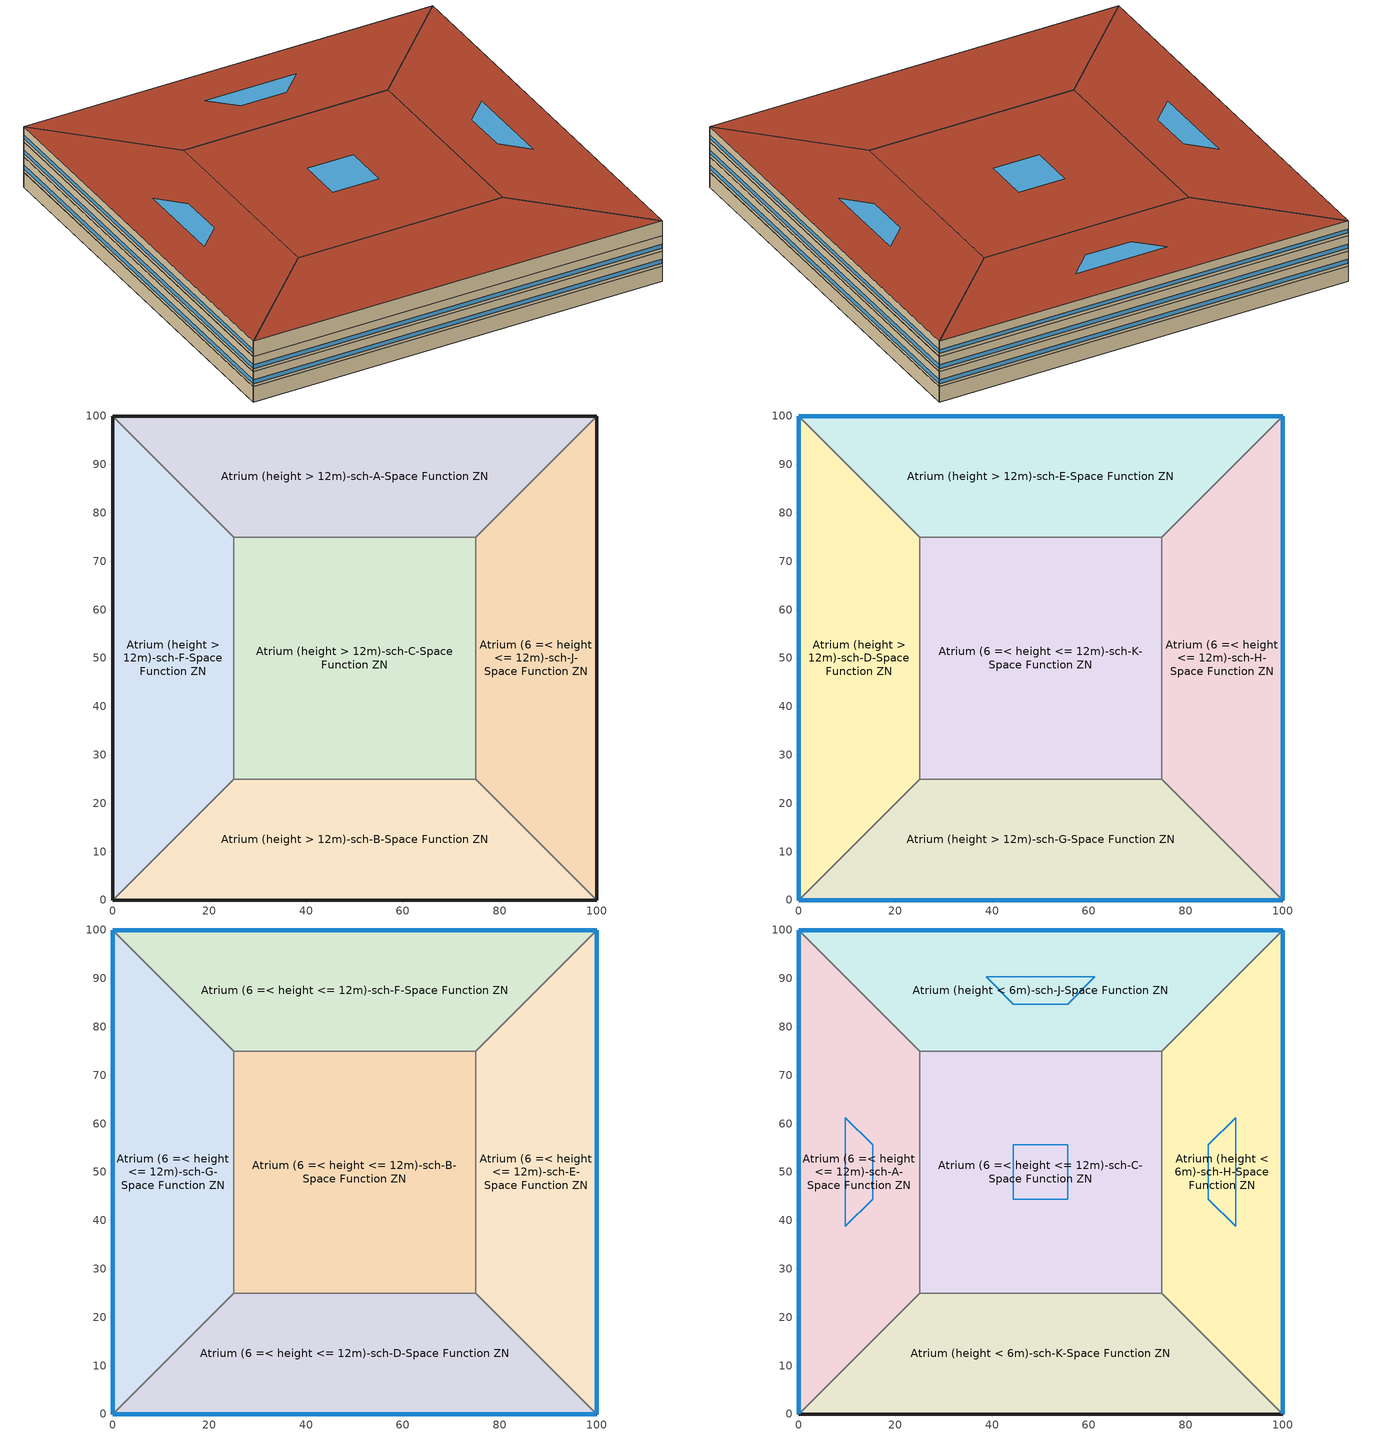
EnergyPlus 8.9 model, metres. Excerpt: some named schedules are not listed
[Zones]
Atrium (6 =< height <= 12m)-sch-J-Space Function ZN
 floor ground (BTAP-Grnd-Floor-Mass:U-0.757): 100,100 100,0 75,25 75,75 z0
 wall ground (BTAP-Grnd-Wall-Mass:U-0.284): 100,0 100,100 z0:3.8
 wall to Atrium (height > 12m)-sch-B-Space Function ZN (BTAP-Int-Wall): 75,25 100,0 z0:3.8
 wall to Atrium (height > 12m)-sch-C-Space Function ZN (BTAP-Int-Wall): 75,75 75,25 z0:3.8
 wall to Atrium (height > 12m)-sch-A-Space Function ZN (BTAP-Int-Wall): 100,100 75,75 z0:3.8
Atrium (height > 12m)-sch-A-Space Function ZN
 floor ground (BTAP-Grnd-Floor-Mass:U-0.757): 0,100 100,100 75,75 25,75 z0
 wall to Atrium (height > 12m)-sch-C-Space Function ZN (BTAP-Int-Wall): 25,75 75,75 z0:3.8
 wall to Atrium (height > 12m)-sch-F-Space Function ZN (BTAP-Int-Wall): 0,100 25,75 z0:3.8
 wall ground (BTAP-Grnd-Wall-Mass:U-0.284): 100,100 0,100 z0:3.8
Atrium (height > 12m)-sch-B-Space Function ZN
 floor ground (BTAP-Grnd-Floor-Mass:U-0.757): 100,0 0,0 25,25 75,25 z0
 wall ground (BTAP-Grnd-Wall-Mass:U-0.284): 0,0 100,0 z0:3.8
 wall to Atrium (height > 12m)-sch-F-Space Function ZN (BTAP-Int-Wall): 25,25 0,0 z0:3.8
 wall to Atrium (height > 12m)-sch-C-Space Function ZN (BTAP-Int-Wall): 75,25 25,25 z0:3.8
Atrium (height > 12m)-sch-C-Space Function ZN
 floor ground (BTAP-Grnd-Floor-Mass:U-0.757): 25,25 25,75 75,75 75,25 z0
 wall to Atrium (height > 12m)-sch-F-Space Function ZN (BTAP-Int-Wall): 25,75 25,25 z0:3.8
Atrium (height > 12m)-sch-F-Space Function ZN
 floor ground (BTAP-Grnd-Floor-Mass:U-0.757): 0,0 0,100 25,75 25,25 z0
 wall ground (BTAP-Grnd-Wall-Mass:U-0.284): 0,100 0,0 z0:3.8
Atrium (6 =< height <= 12m)-sch-H-Space Function ZN
 floor to Atrium (6 =< height <= 12m)-sch-J-Space Function ZN (BTAP-Int-Floor): 100,100 100,0 75,25 75,75 z3.8
 wall outside (BTAP-Ext-Wall-Mass:U-0.21): 100,0 100,100 z3.8:7.6
 wall to Atrium (height > 12m)-sch-G-Space Function ZN (BTAP-Int-Wall): 75,25 100,0 z3.8:7.6
 wall to Atrium (6 =< height <= 12m)-sch-K-Space Function ZN (BTAP-Int-Wall): 75,75 75,25 z3.8:7.6
 wall to Atrium (height > 12m)-sch-E-Space Function ZN (BTAP-Int-Wall): 100,100 75,75 z3.8:7.6
 window (BTAP-Ext-FixedWindow:U=0.220 SHGC=0.600): 100,0.03 100,99.97 z4.56:5.51
Atrium (6 =< height <= 12m)-sch-K-Space Function ZN
 floor to Atrium (height > 12m)-sch-C-Space Function ZN (BTAP-Int-Floor): 25,25 25,75 75,75 75,25 z3.8
 wall to Atrium (height > 12m)-sch-D-Space Function ZN (BTAP-Int-Wall): 25,75 25,25 z3.8:7.6
 wall to Atrium (height > 12m)-sch-E-Space Function ZN (BTAP-Int-Wall): 75,75 25,75 z3.8:7.6
 wall to Atrium (height > 12m)-sch-G-Space Function ZN (BTAP-Int-Wall): 25,25 75,25 z3.8:7.6
Atrium (height > 12m)-sch-D-Space Function ZN
 floor to Atrium (height > 12m)-sch-F-Space Function ZN (BTAP-Int-Floor): 0,0 0,100 25,75 25,25 z3.8
 wall outside (BTAP-Ext-Wall-Mass:U-0.21): 0,100 0,0 z3.8:7.6
 wall to Atrium (height > 12m)-sch-E-Space Function ZN (BTAP-Int-Wall): 25,75 0,100 z3.8:7.6
 wall to Atrium (height > 12m)-sch-G-Space Function ZN (BTAP-Int-Wall): 0,0 25,25 z3.8:7.6
 window (BTAP-Ext-FixedWindow:U=0.220 SHGC=0.600): 0,99.97 0,0.03 z4.56:5.51
Atrium (height > 12m)-sch-E-Space Function ZN
 floor to Atrium (height > 12m)-sch-A-Space Function ZN (BTAP-Int-Floor): 0,100 100,100 75,75 25,75 z3.8
 wall outside (BTAP-Ext-Wall-Mass:U-0.21): 100,100 0,100 z3.8:7.6
 window (BTAP-Ext-FixedWindow:U=0.220 SHGC=0.600): 99.97,100 0.03,100 z4.56:5.51
Atrium (height > 12m)-sch-G-Space Function ZN
 floor to Atrium (height > 12m)-sch-B-Space Function ZN (BTAP-Int-Floor): 100,0 0,0 25,25 75,25 z3.8
 wall outside (BTAP-Ext-Wall-Mass:U-0.21): 0,0 100,0 z3.8:7.6
 window (BTAP-Ext-FixedWindow:U=0.220 SHGC=0.600): 0.03,0 99.97,0 z4.56:5.51
Atrium (6 =< height <= 12m)-sch-B-Space Function ZN
 floor to Atrium (6 =< height <= 12m)-sch-K-Space Function ZN (BTAP-Int-Floor): 25,25 25,75 75,75 75,25 z7.6
 wall to Atrium (6 =< height <= 12m)-sch-G-Space Function ZN (BTAP-Int-Wall): 25,75 25,25 z7.6:11.4
 wall to Atrium (6 =< height <= 12m)-sch-F-Space Function ZN (BTAP-Int-Wall): 75,75 25,75 z7.6:11.4
 wall to Atrium (6 =< height <= 12m)-sch-E-Space Function ZN (BTAP-Int-Wall): 75,25 75,75 z7.6:11.4
 wall to Atrium (6 =< height <= 12m)-sch-D-Space Function ZN (BTAP-Int-Wall): 25,25 75,25 z7.6:11.4
Atrium (6 =< height <= 12m)-sch-D-Space Function ZN
 floor to Atrium (height > 12m)-sch-G-Space Function ZN (BTAP-Int-Floor): 100,0 0,0 25,25 75,25 z7.6
 wall outside (BTAP-Ext-Wall-Mass:U-0.21): 0,0 100,0 z7.6:11.4
 wall to Atrium (6 =< height <= 12m)-sch-G-Space Function ZN (BTAP-Int-Wall): 25,25 0,0 z7.6:11.4
 wall to Atrium (6 =< height <= 12m)-sch-E-Space Function ZN (BTAP-Int-Wall): 100,0 75,25 z7.6:11.4
 window (BTAP-Ext-FixedWindow:U=0.220 SHGC=0.600): 0.03,0 99.97,0 z8.36:9.31
Atrium (6 =< height <= 12m)-sch-E-Space Function ZN
 floor to Atrium (6 =< height <= 12m)-sch-H-Space Function ZN (BTAP-Int-Floor): 100,100 100,0 75,25 75,75 z7.6
 wall outside (BTAP-Ext-Wall-Mass:U-0.21): 100,0 100,100 z7.6:11.4
 wall to Atrium (6 =< height <= 12m)-sch-F-Space Function ZN (BTAP-Int-Wall): 100,100 75,75 z7.6:11.4
 window (BTAP-Ext-FixedWindow:U=0.220 SHGC=0.600): 100,0.03 100,99.97 z8.36:9.31
Atrium (6 =< height <= 12m)-sch-F-Space Function ZN
 floor to Atrium (height > 12m)-sch-E-Space Function ZN (BTAP-Int-Floor): 0,100 100,100 75,75 25,75 z7.6
 wall outside (BTAP-Ext-Wall-Mass:U-0.21): 100,100 0,100 z7.6:11.4
 wall to Atrium (6 =< height <= 12m)-sch-G-Space Function ZN (BTAP-Int-Wall): 0,100 25,75 z7.6:11.4
 window (BTAP-Ext-FixedWindow:U=0.220 SHGC=0.600): 99.97,100 0.03,100 z8.36:9.31
Atrium (6 =< height <= 12m)-sch-G-Space Function ZN
 floor to Atrium (height > 12m)-sch-D-Space Function ZN (BTAP-Int-Floor): 0,0 0,100 25,75 25,25 z7.6
 wall outside (BTAP-Ext-Wall-Mass:U-0.21): 0,100 0,0 z7.6:11.4
 window (BTAP-Ext-FixedWindow:U=0.220 SHGC=0.600): 0,99.97 0,0.03 z8.36:9.31
Atrium (6 =< height <= 12m)-sch-A-Space Function ZN
 floor to Atrium (6 =< height <= 12m)-sch-G-Space Function ZN (BTAP-Int-Floor): 0,0 0,100 25,75 25,25 z11.4
 wall outside (BTAP-Ext-Wall-Mass:U-0.21): 0,100 0,0 z11.4:15.2
 wall to Atrium (height < 6m)-sch-J-Space Function ZN (BTAP-Int-Wall): 25,75 0,100 z11.4:15.2
 wall to Atrium (6 =< height <= 12m)-sch-C-Space Function ZN (BTAP-Int-Wall): 25,25 25,75 z11.4:15.2
 wall to Atrium (height < 6m)-sch-K-Space Function ZN (BTAP-Int-Wall): 0,0 25,25 z11.4:15.2
 window (BTAP-Ext-FixedWindow:U=0.220 SHGC=0.600): 0,99.97 0,0.03 z12.16:13.11
 roof outside (BTAP-Ext-Roof-Metal:U-0.162): 25,25 25,75 0,100 0,0 z15.2
 skylight (BTAP-Ext-Skylights:U=0.220 SHGC=0.600): 15.3,44.41 15.3,55.59 9.7,61.18 9.7,38.82 z15.2
Atrium (6 =< height <= 12m)-sch-C-Space Function ZN
 floor to Atrium (6 =< height <= 12m)-sch-B-Space Function ZN (BTAP-Int-Floor): 25,25 25,75 75,75 75,25 z11.4
 wall to Atrium (height < 6m)-sch-J-Space Function ZN (BTAP-Int-Wall): 75,75 25,75 z11.4:15.2
 wall to Atrium (height < 6m)-sch-H-Space Function ZN (BTAP-Int-Wall): 75,25 75,75 z11.4:15.2
 wall to Atrium (height < 6m)-sch-K-Space Function ZN (BTAP-Int-Wall): 25,25 75,25 z11.4:15.2
 roof outside (BTAP-Ext-Roof-Metal:U-0.162): 75,25 75,75 25,75 25,25 z15.2
 skylight (BTAP-Ext-Skylights:U=0.220 SHGC=0.600): 55.59,44.41 55.59,55.59 44.41,55.59 44.41,44.41 z15.2
Atrium (height < 6m)-sch-H-Space Function ZN
 floor to Atrium (6 =< height <= 12m)-sch-E-Space Function ZN (BTAP-Int-Floor): 100,100 100,0 75,25 75,75 z11.4
 wall outside (BTAP-Ext-Wall-Mass:U-0.21): 100,0 100,100 z11.4:15.2
 wall to Atrium (height < 6m)-sch-K-Space Function ZN (BTAP-Int-Wall): 75,25 100,0 z11.4:15.2
 wall to Atrium (height < 6m)-sch-J-Space Function ZN (BTAP-Int-Wall): 100,100 75,75 z11.4:15.2
 window (BTAP-Ext-FixedWindow:U=0.220 SHGC=0.600): 100,0.03 100,99.97 z12.16:13.11
 roof outside (BTAP-Ext-Roof-Metal:U-0.162): 75,75 75,25 100,0 100,100 z15.2
 skylight (BTAP-Ext-Skylights:U=0.220 SHGC=0.600): 84.7,55.59 84.7,44.41 90.3,38.82 90.3,61.18 z15.2
Atrium (height < 6m)-sch-J-Space Function ZN
 floor to Atrium (6 =< height <= 12m)-sch-F-Space Function ZN (BTAP-Int-Floor): 0,100 100,100 75,75 25,75 z11.4
 wall outside (BTAP-Ext-Wall-Mass:U-0.21): 100,100 0,100 z11.4:15.2
 window (BTAP-Ext-FixedWindow:U=0.220 SHGC=0.600): 99.97,100 0.03,100 z12.16:13.11
 roof outside (BTAP-Ext-Roof-Metal:U-0.162): 25,75 75,75 100,100 0,100 z15.2
 skylight (BTAP-Ext-Skylights:U=0.220 SHGC=0.600): 44.41,84.7 55.59,84.7 61.18,90.3 38.82,90.3 z15.2
Atrium (height < 6m)-sch-K-Space Function ZN
 floor to Atrium (6 =< height <= 12m)-sch-D-Space Function ZN (BTAP-Int-Floor): 100,0 0,0 25,25 75,25 z11.4
 wall outside (BTAP-Ext-Wall-Mass:U-0.21): 0,0 100,0 z11.4:15.2
 roof outside (BTAP-Ext-Roof-Metal:U-0.162): 75,25 25,25 0,0 100,0 z15.2
[Building]
Building 1
[Site:Location]
Fort McMurray AP_AB_CAN: Latitude {deg}=56.653; Longitude {deg}=-111.223; Time Zone {hr}=-7; Elevation {m}=369.1
[Site:GroundTemperature:BuildingSurface]
19.527, 19.502, 19.536, 19.598, 20.002, 21.64, 22.225, 22.375, 21.449, 20.121, 19.802, 19.633
[Site:WaterMainsTemperature]
Calculation Method=Correlation; Annual Average Outdoor Air Temperature {C}=1.875; Maximum Difference In Monthly Average Outdoor Air Temperatures {deltaC}=34.4
[SizingPeriod:DesignDay] Day of Month=21; Dry-Bulb Temperature Range Modifier Type=DefaultMultipliers; Humidity Condition Type=Wetbulb; Barometric Pressure {Pa}=96969; Rain Indicator=No; Snow Indicator=No; Daylight Saving Time Indicator=No
Name | Month | Day Type | Maximum Dry-Bulb Temperature {C} | Daily Dry-Bulb Temperature Range {deltaC} | Wetbulb or DewPoint at Maximum Dry-Bulb {C} | Wind Speed {m/s} | Wind Direction {deg} | Solar Model Indicator | ASHRAE Clear Sky Optical Depth for Beam Irradiance (taub) | ASHRAE Clear Sky Optical Depth for Diffuse Irradiance (taud) | Sky Clearness
Fort McMurray AP Ann Clg .4% Condns DB=>MWB | 7 | SummerDesignDay | 28.9 | 12.4 | 17.8 | 3.7 | 250 | ASHRAETau | 0.377 | 2.403
Fort McMurray AP Ann Htg 99.6% Condns DB | 1 | WinterDesignDay | -36.2 | 0 | -36.2 | 1 | 90 | ASHRAEClearSky |  |  | 0
[Material] Thermal Absorptance=0.9
Name | Roughness | Thickness {m} | Conductivity {W/m-K} | Density {kg/m3} | Specific Heat {J/kg-K} | Solar Absorptance | Visible Absorptance
1/2IN Gypsum 1 | Smooth | 0.0127 | 0.16 | 784.9 | 830 | 0.4 | 0.4
100mm Normalweight concrete floor 1 | MediumSmooth | 0.1016 | 2.31 | 2322 | 832 | 0.7 | 0.7
1IN Stucco 1 | Smooth | 0.0253 | 0.6918 | 1858 | 837 | 0.7 | 0.92
6 in. Normalweight Concrete Floor 1; 6 in. Normalweight Concrete Floor 2 | MediumRough | 0.1524 | 2.31 | 2322 | 832 | 0.7 | 0.7
8IN CONCRETE HW RefBldg 1 | Rough | 0.2032 | 1.311 | 2240 | 836.8 | 0.7 | 0.7
G01 13mm gypsum board 1 | Smooth | 0.0127 | 0.16 | 800 | 1090 | 0.7 | 0.5
Metal Roof Surface 1 | Smooth | 0.0008 | 45.28 | 7824 | 500 | 0.7 | 0.7
[Material:NoMass] Roughness=Smooth; Thermal Absorptance=0.9; Solar Absorptance=0.7
Name | Thermal Resistance {m2-K/W} | Visible Absorptance
Typical Carpet Pad | 0.21648 | 0.8
Typical Carpet Pad 2 | 1.25503 | 0.8
Typical Carpet Pad 3 | 3.45515 | 0.8
Typical Insulation 2 | 4.49096 | 0.7
Typical Insulation 3 | 6.17282 | 0.7
[WindowMaterial:SimpleGlazingSystem]
SimpleGlazing:U=0.220 SHGC=0.600: U-Factor {W/m2-K}=2.2; Solar Heat Gain Coefficient=0.6; Visible Transmittance=0.21
[Construction]
BTAP-Ext-FixedWindow:U=0.220 SHGC=0.600; BTAP-Ext-Skylights:U=0.220 SHGC=0.600: SimpleGlazing:U=0.220 SHGC=0.600
BTAP-Ext-Roof-Metal:U-0.162: Metal Roof Surface 1, Typical Insulation 3
BTAP-Ext-Wall-Mass:U-0.21: 1IN Stucco 1, 8IN CONCRETE HW RefBldg 1, Typical Insulation 2, 1/2IN Gypsum 1
BTAP-Grnd-Floor-Mass:U-0.757: 6 in. Normalweight Concrete Floor 1, Typical Carpet Pad 2
BTAP-Grnd-Wall-Mass:U-0.284: 6 in. Normalweight Concrete Floor 2, Typical Carpet Pad 3
BTAP-Int-Floor: 100mm Normalweight concrete floor 1, Typical Carpet Pad
BTAP-Int-Wall: G01 13mm gypsum board 1, G01 13mm gypsum board 1
[Zone]
Atrium (6 =< height <= 12m)-sch-A-Space Function ZN; Atrium (6 =< height <= 12m)-sch-B-Space Function ZN; Atrium (6 =< height <= 12m)-sch-C-Space Function ZN; Atrium (6 =< height <= 12m)-sch-D-Space Function ZN; Atrium (6 =< height <= 12m)-sch-E-Space Function ZN; Atrium (6 =< height <= 12m)-sch-F-Space Function ZN; Atrium (6 =< height <= 12m)-sch-G-Space Function ZN; Atrium (6 =< height <= 12m)-sch-H-Space Function ZN; Atrium (6 =< height <= 12m)-sch-J-Space Function ZN; Atrium (6 =< height <= 12m)-sch-K-Space Function ZN; Atrium (height < 6m)-sch-H-Space Function ZN; Atrium (height < 6m)-sch-J-Space Function ZN; Atrium (height < 6m)-sch-K-Space Function ZN; Atrium (height > 12m)-sch-A-Space Function ZN; Atrium (height > 12m)-sch-B-Space Function ZN; Atrium (height > 12m)-sch-C-Space Function ZN; Atrium (height > 12m)-sch-D-Space Function ZN; Atrium (height > 12m)-sch-E-Space Function ZN; Atrium (height > 12m)-sch-F-Space Function ZN; Atrium (height > 12m)-sch-G-Space Function ZN
[ZoneInfiltration:DesignFlowRate] Schedule=Always On Discrete; Design Flow Rate Calculation Method=Flow/ExteriorArea; Flow per Exterior Surface Area {m3/s-m2}=0.00025; Constant Term Coefficient=0; Temperature Term Coefficient=0; Velocity Term Coefficient=0.224; Velocity Squared Term Coefficient=0
Name | Zone or ZoneList
Atrium (6 =< height <= 12m)-sch-A-Space Function Infiltration | Atrium (6 =< height <= 12m)-sch-A-Space Function ZN
Atrium (6 =< height <= 12m)-sch-C-Space Function Infiltration | Atrium (6 =< height <= 12m)-sch-C-Space Function ZN
Atrium (6 =< height <= 12m)-sch-D-Space Function Infiltration | Atrium (6 =< height <= 12m)-sch-D-Space Function ZN
Atrium (6 =< height <= 12m)-sch-E-Space Function Infiltration | Atrium (6 =< height <= 12m)-sch-E-Space Function ZN
Atrium (6 =< height <= 12m)-sch-F-Space Function Infiltration | Atrium (6 =< height <= 12m)-sch-F-Space Function ZN
Atrium (6 =< height <= 12m)-sch-G-Space Function Infiltration | Atrium (6 =< height <= 12m)-sch-G-Space Function ZN
Atrium (6 =< height <= 12m)-sch-H-Space Function Infiltration | Atrium (6 =< height <= 12m)-sch-H-Space Function ZN
Atrium (height < 6m)-sch-H-Space Function Infiltration | Atrium (height < 6m)-sch-H-Space Function ZN
Atrium (height < 6m)-sch-J-Space Function Infiltration | Atrium (height < 6m)-sch-J-Space Function ZN
Atrium (height < 6m)-sch-K-Space Function Infiltration | Atrium (height < 6m)-sch-K-Space Function ZN
Atrium (height > 12m)-sch-D-Space Function Infiltration | Atrium (height > 12m)-sch-D-Space Function ZN
Atrium (height > 12m)-sch-E-Space Function Infiltration | Atrium (height > 12m)-sch-E-Space Function ZN
Atrium (height > 12m)-sch-G-Space Function Infiltration | Atrium (height > 12m)-sch-G-Space Function ZN
[ZoneControl:Thermostat] Control Object Type 1=ThermostatSetpoint:DualSetpoint
Name | Zone or ZoneList | Control Type Schedule | Control Name 1
Atrium (6 =< height <= 12m)-sch-A-Space Function ZN Thermostat | Atrium (6 =< height <= 12m)-sch-A-Space Function ZN | Atrium (6 =< height <= 12m)-sch-A-Space Function ZN Thermostat Schedule | Space Function Atrium (6 =< height <= 12m)-sch-A Thermostat 1
Atrium (6 =< height <= 12m)-sch-B-Space Function ZN Thermostat | Atrium (6 =< height <= 12m)-sch-B-Space Function ZN | Atrium (6 =< height <= 12m)-sch-B-Space Function ZN Thermostat Schedule | Space Function Atrium (6 =< height <= 12m)-sch-B Thermostat 1
Atrium (6 =< height <= 12m)-sch-C-Space Function ZN Thermostat | Atrium (6 =< height <= 12m)-sch-C-Space Function ZN | Atrium (6 =< height <= 12m)-sch-C-Space Function ZN Thermostat Schedule | Space Function Atrium (6 =< height <= 12m)-sch-C Thermostat 1
Atrium (6 =< height <= 12m)-sch-D-Space Function ZN Thermostat | Atrium (6 =< height <= 12m)-sch-D-Space Function ZN | Atrium (6 =< height <= 12m)-sch-D-Space Function ZN Thermostat Schedule | Space Function Atrium (6 =< height <= 12m)-sch-D Thermostat 1
Atrium (6 =< height <= 12m)-sch-E-Space Function ZN Thermostat | Atrium (6 =< height <= 12m)-sch-E-Space Function ZN | Atrium (6 =< height <= 12m)-sch-E-Space Function ZN Thermostat Schedule | Space Function Atrium (6 =< height <= 12m)-sch-E Thermostat 1
Atrium (6 =< height <= 12m)-sch-F-Space Function ZN Thermostat | Atrium (6 =< height <= 12m)-sch-F-Space Function ZN | Atrium (6 =< height <= 12m)-sch-F-Space Function ZN Thermostat Schedule | Space Function Atrium (6 =< height <= 12m)-sch-F Thermostat 1
Atrium (6 =< height <= 12m)-sch-G-Space Function ZN Thermostat | Atrium (6 =< height <= 12m)-sch-G-Space Function ZN | Atrium (6 =< height <= 12m)-sch-G-Space Function ZN Thermostat Schedule | Space Function Atrium (6 =< height <= 12m)-sch-G Thermostat 1
Atrium (6 =< height <= 12m)-sch-H-Space Function ZN Thermostat | Atrium (6 =< height <= 12m)-sch-H-Space Function ZN | Atrium (6 =< height <= 12m)-sch-H-Space Function ZN Thermostat Schedule | Space Function Atrium (6 =< height <= 12m)-sch-H Thermostat 1
Atrium (6 =< height <= 12m)-sch-J-Space Function ZN Thermostat | Atrium (6 =< height <= 12m)-sch-J-Space Function ZN | Atrium (6 =< height <= 12m)-sch-J-Space Function ZN Thermostat Schedule | Space Function Atrium (6 =< height <= 12m)-sch-J Thermostat 1
Atrium (6 =< height <= 12m)-sch-K-Space Function ZN Thermostat | Atrium (6 =< height <= 12m)-sch-K-Space Function ZN | Atrium (6 =< height <= 12m)-sch-K-Space Function ZN Thermostat Schedule | Space Function Atrium (6 =< height <= 12m)-sch-K Thermostat 1
Atrium (height < 6m)-sch-H-Space Function ZN Thermostat | Atrium (height < 6m)-sch-H-Space Function ZN | Atrium (height < 6m)-sch-H-Space Function ZN Thermostat Schedule | Space Function Atrium (height < 6m)-sch-H Thermostat 1
Atrium (height < 6m)-sch-J-Space Function ZN Thermostat | Atrium (height < 6m)-sch-J-Space Function ZN | Atrium (height < 6m)-sch-J-Space Function ZN Thermostat Schedule | Space Function Atrium (height < 6m)-sch-J Thermostat 1
Atrium (height < 6m)-sch-K-Space Function ZN Thermostat | Atrium (height < 6m)-sch-K-Space Function ZN | Atrium (height < 6m)-sch-K-Space Function ZN Thermostat Schedule | Space Function Atrium (height < 6m)-sch-K Thermostat 1
Atrium (height > 12m)-sch-A-Space Function ZN Thermostat | Atrium (height > 12m)-sch-A-Space Function ZN | Atrium (height > 12m)-sch-A-Space Function ZN Thermostat Schedule | Space Function Atrium (height > 12m)-sch-A Thermostat 1
Atrium (height > 12m)-sch-B-Space Function ZN Thermostat | Atrium (height > 12m)-sch-B-Space Function ZN | Atrium (height > 12m)-sch-B-Space Function ZN Thermostat Schedule | Space Function Atrium (height > 12m)-sch-B Thermostat 1
Atrium (height > 12m)-sch-C-Space Function ZN Thermostat | Atrium (height > 12m)-sch-C-Space Function ZN | Atrium (height > 12m)-sch-C-Space Function ZN Thermostat Schedule | Space Function Atrium (height > 12m)-sch-C Thermostat 1
Atrium (height > 12m)-sch-D-Space Function ZN Thermostat | Atrium (height > 12m)-sch-D-Space Function ZN | Atrium (height > 12m)-sch-D-Space Function ZN Thermostat Schedule | Space Function Atrium (height > 12m)-sch-D Thermostat 1
Atrium (height > 12m)-sch-E-Space Function ZN Thermostat | Atrium (height > 12m)-sch-E-Space Function ZN | Atrium (height > 12m)-sch-E-Space Function ZN Thermostat Schedule | Space Function Atrium (height > 12m)-sch-E Thermostat 1
Atrium (height > 12m)-sch-F-Space Function ZN Thermostat | Atrium (height > 12m)-sch-F-Space Function ZN | Atrium (height > 12m)-sch-F-Space Function ZN Thermostat Schedule | Space Function Atrium (height > 12m)-sch-F Thermostat 1
Atrium (height > 12m)-sch-G-Space Function ZN Thermostat | Atrium (height > 12m)-sch-G-Space Function ZN | Atrium (height > 12m)-sch-G-Space Function ZN Thermostat Schedule | Space Function Atrium (height > 12m)-sch-G Thermostat 1
[ThermostatSetpoint:DualSetpoint]
Name | Heating Setpoint Temperature Schedule | Cooling Setpoint Temperature Schedule
Space Function Atrium (6 =< height <= 12m)-sch-A Thermostat 1; Space Function Atrium (height > 12m)-sch-A Thermostat 1 | NECB-A-Thermostat Setpoint-Heating | NECB-A-Thermostat Setpoint-Cooling
Space Function Atrium (6 =< height <= 12m)-sch-B Thermostat 1; Space Function Atrium (height > 12m)-sch-B Thermostat 1 | NECB-B-Thermostat Setpoint-Heating | NECB-B-Thermostat Setpoint-Cooling
Space Function Atrium (6 =< height <= 12m)-sch-C Thermostat 1; Space Function Atrium (height > 12m)-sch-C Thermostat 1 | NECB-C-Thermostat Setpoint-Heating | NECB-C-Thermostat Setpoint-Cooling
Space Function Atrium (6 =< height <= 12m)-sch-D Thermostat 1; Space Function Atrium (height > 12m)-sch-D Thermostat 1 | NECB-D-Thermostat Setpoint-Heating | NECB-D-Thermostat Setpoint-Cooling
Space Function Atrium (6 =< height <= 12m)-sch-E Thermostat 1; Space Function Atrium (height > 12m)-sch-E Thermostat 1 | NECB-E-Thermostat Setpoint-Heating | NECB-E-Thermostat Setpoint-Cooling
Space Function Atrium (6 =< height <= 12m)-sch-F Thermostat 1; Space Function Atrium (height > 12m)-sch-F Thermostat 1 | NECB-F-Thermostat Setpoint-Heating | NECB-F-Thermostat Setpoint-Cooling
Space Function Atrium (6 =< height <= 12m)-sch-G Thermostat 1; Space Function Atrium (height > 12m)-sch-G Thermostat 1 | NECB-G-Thermostat Setpoint-Heating | NECB-G-Thermostat Setpoint-Cooling
Space Function Atrium (6 =< height <= 12m)-sch-H Thermostat 1; Space Function Atrium (height < 6m)-sch-H Thermostat 1 | NECB-H-Thermostat Setpoint-Heating | NECB-H-Thermostat Setpoint-Cooling
Space Function Atrium (6 =< height <= 12m)-sch-J Thermostat 1; Space Function Atrium (height < 6m)-sch-J Thermostat 1 | NECB-J-Thermostat Setpoint-Heating | NECB-J-Thermostat Setpoint-Cooling
Space Function Atrium (6 =< height <= 12m)-sch-K Thermostat 1; Space Function Atrium (height < 6m)-sch-K Thermostat 1 | NECB-K-Thermostat Setpoint-Heating | NECB-K-Thermostat Setpoint-Cooling
[DesignSpecification:OutdoorAir] Outdoor Air Method=Sum; Outdoor Air Flow per Person {m3/s-person}=0; Outdoor Air Flow per Zone Floor Area {m3/s-m2}=0.0003048; Outdoor Air Flow per Zone {m3/s}=0; Outdoor Air Flow Air Changes per Hour {1/hr}=0
Space Function Atrium (6 =< height <= 12m)-sch-A Ventilation; Space Function Atrium (6 =< height <= 12m)-sch-B Ventilation; Space Function Atrium (6 =< height <= 12m)-sch-C Ventilation; Space Function Atrium (6 =< height <= 12m)-sch-D Ventilation; Space Function Atrium (6 =< height <= 12m)-sch-E Ventilation; Space Function Atrium (6 =< height <= 12m)-sch-F Ventilation; Space Function Atrium (6 =< height <= 12m)-sch-G Ventilation; Space Function Atrium (6 =< height <= 12m)-sch-H Ventilation; Space Function Atrium (6 =< height <= 12m)-sch-J Ventilation; Space Function Atrium (6 =< height <= 12m)-sch-K Ventilation; Space Function Atrium (height < 6m)-sch-H Ventilation; Space Function Atrium (height < 6m)-sch-J Ventilation; Space Function Atrium (height < 6m)-sch-K Ventilation; Space Function Atrium (height > 12m)-sch-A Ventilation; Space Function Atrium (height > 12m)-sch-B Ventilation; Space Function Atrium (height > 12m)-sch-C Ventilation; Space Function Atrium (height > 12m)-sch-D Ventilation; Space Function Atrium (height > 12m)-sch-E Ventilation; Space Function Atrium (height > 12m)-sch-F Ventilation; Space Function Atrium (height > 12m)-sch-G Ventilation
[Zone equipment]
Atrium (6 =< height <= 12m)-sch-A-Space Function ZN: Zone HVAC Ideal Loads Air System 1
Atrium (6 =< height <= 12m)-sch-B-Space Function ZN: Zone HVAC Ideal Loads Air System 2
Atrium (6 =< height <= 12m)-sch-C-Space Function ZN: Zone HVAC Ideal Loads Air System 3
Atrium (6 =< height <= 12m)-sch-D-Space Function ZN: Zone HVAC Ideal Loads Air System 4
Atrium (6 =< height <= 12m)-sch-E-Space Function ZN: Zone HVAC Ideal Loads Air System 5
Atrium (6 =< height <= 12m)-sch-F-Space Function ZN: Zone HVAC Ideal Loads Air System 6
Atrium (6 =< height <= 12m)-sch-G-Space Function ZN: Zone HVAC Ideal Loads Air System 7
Atrium (6 =< height <= 12m)-sch-H-Space Function ZN: Zone HVAC Ideal Loads Air System 8
Atrium (6 =< height <= 12m)-sch-J-Space Function ZN: Zone HVAC Ideal Loads Air System 9
Atrium (6 =< height <= 12m)-sch-K-Space Function ZN: Zone HVAC Ideal Loads Air System 10
Atrium (height < 6m)-sch-H-Space Function ZN: Zone HVAC Ideal Loads Air System 11
Atrium (height < 6m)-sch-J-Space Function ZN: Zone HVAC Ideal Loads Air System 12
Atrium (height < 6m)-sch-K-Space Function ZN: Zone HVAC Ideal Loads Air System 13
Atrium (height > 12m)-sch-A-Space Function ZN: Zone HVAC Ideal Loads Air System 14
Atrium (height > 12m)-sch-B-Space Function ZN: Zone HVAC Ideal Loads Air System 15
Atrium (height > 12m)-sch-C-Space Function ZN: Zone HVAC Ideal Loads Air System 16
Atrium (height > 12m)-sch-D-Space Function ZN: Zone HVAC Ideal Loads Air System 17
Atrium (height > 12m)-sch-E-Space Function ZN: Zone HVAC Ideal Loads Air System 18
Atrium (height > 12m)-sch-F-Space Function ZN: Zone HVAC Ideal Loads Air System 19
Atrium (height > 12m)-sch-G-Space Function ZN: Zone HVAC Ideal Loads Air System 20
[Sizing:Zone] Zone Cooling Design Supply Air Temperature Input Method=SupplyAirTemperature; Zone Cooling Design Supply Air Temperature {C}=14; Zone Cooling Design Supply Air Temperature Difference {deltaC}=11.11; Zone Heating Design Supply Air Temperature Input Method=SupplyAirTemperature; Zone Heating Design Supply Air Temperature {C}=40; Zone Heating Design Supply Air Temperature Difference {deltaC}=11.11; Zone Cooling Design Supply Air Humidity Ratio {kgWater/kgDryAir}=0.0085; Zone Heating Design Supply Air Humidity Ratio {kgWater/kgDryAir}=0.008; Cooling Design Air Flow Method=DesignDay; Cooling Design Air Flow Rate {m3/s}=0; Cooling Minimum Air Flow per Zone Floor Area {m3/s-m2}=0.000762; Cooling Minimum Air Flow {m3/s}=0; Cooling Minimum Air Flow Fraction=0; Heating Design Air Flow Method=DesignDay; Heating Design Air Flow Rate {m3/s}=0; Heating Maximum Air Flow per Zone Floor Area {m3/s-m2}=0.002032; Heating Maximum Air Flow {m3/s}=0.141576; Heating Maximum Air Flow Fraction=0.3; Account for Dedicated Outdoor Air System=No
Name | Design Specification Outdoor Air Object | Design Specification Zone Air Distribution Object
Atrium (6 =< height <= 12m)-sch-A-Space Function ZN | Space Function Atrium (6 =< height <= 12m)-sch-A Ventilation | Atrium (6 =< height <= 12m)-sch-A-Space Function ZN Design Spec Zone Air Dist
Atrium (6 =< height <= 12m)-sch-B-Space Function ZN | Space Function Atrium (6 =< height <= 12m)-sch-B Ventilation | Atrium (6 =< height <= 12m)-sch-B-Space Function ZN Design Spec Zone Air Dist
Atrium (6 =< height <= 12m)-sch-C-Space Function ZN | Space Function Atrium (6 =< height <= 12m)-sch-C Ventilation | Atrium (6 =< height <= 12m)-sch-C-Space Function ZN Design Spec Zone Air Dist
Atrium (6 =< height <= 12m)-sch-D-Space Function ZN | Space Function Atrium (6 =< height <= 12m)-sch-D Ventilation | Atrium (6 =< height <= 12m)-sch-D-Space Function ZN Design Spec Zone Air Dist
Atrium (6 =< height <= 12m)-sch-E-Space Function ZN | Space Function Atrium (6 =< height <= 12m)-sch-E Ventilation | Atrium (6 =< height <= 12m)-sch-E-Space Function ZN Design Spec Zone Air Dist
Atrium (6 =< height <= 12m)-sch-F-Space Function ZN | Space Function Atrium (6 =< height <= 12m)-sch-F Ventilation | Atrium (6 =< height <= 12m)-sch-F-Space Function ZN Design Spec Zone Air Dist
Atrium (6 =< height <= 12m)-sch-G-Space Function ZN | Space Function Atrium (6 =< height <= 12m)-sch-G Ventilation | Atrium (6 =< height <= 12m)-sch-G-Space Function ZN Design Spec Zone Air Dist
Atrium (6 =< height <= 12m)-sch-H-Space Function ZN | Space Function Atrium (6 =< height <= 12m)-sch-H Ventilation | Atrium (6 =< height <= 12m)-sch-H-Space Function ZN Design Spec Zone Air Dist
Atrium (6 =< height <= 12m)-sch-J-Space Function ZN | Space Function Atrium (6 =< height <= 12m)-sch-J Ventilation | Atrium (6 =< height <= 12m)-sch-J-Space Function ZN Design Spec Zone Air Dist
Atrium (6 =< height <= 12m)-sch-K-Space Function ZN | Space Function Atrium (6 =< height <= 12m)-sch-K Ventilation | Atrium (6 =< height <= 12m)-sch-K-Space Function ZN Design Spec Zone Air Dist
Atrium (height < 6m)-sch-H-Space Function ZN | Space Function Atrium (height < 6m)-sch-H Ventilation | Atrium (height < 6m)-sch-H-Space Function ZN Design Spec Zone Air Dist
Atrium (height < 6m)-sch-J-Space Function ZN | Space Function Atrium (height < 6m)-sch-J Ventilation | Atrium (height < 6m)-sch-J-Space Function ZN Design Spec Zone Air Dist
Atrium (height < 6m)-sch-K-Space Function ZN | Space Function Atrium (height < 6m)-sch-K Ventilation | Atrium (height < 6m)-sch-K-Space Function ZN Design Spec Zone Air Dist
Atrium (height > 12m)-sch-A-Space Function ZN | Space Function Atrium (height > 12m)-sch-A Ventilation | Atrium (height > 12m)-sch-A-Space Function ZN Design Spec Zone Air Dist
Atrium (height > 12m)-sch-B-Space Function ZN | Space Function Atrium (height > 12m)-sch-B Ventilation | Atrium (height > 12m)-sch-B-Space Function ZN Design Spec Zone Air Dist
Atrium (height > 12m)-sch-C-Space Function ZN | Space Function Atrium (height > 12m)-sch-C Ventilation | Atrium (height > 12m)-sch-C-Space Function ZN Design Spec Zone Air Dist
Atrium (height > 12m)-sch-D-Space Function ZN | Space Function Atrium (height > 12m)-sch-D Ventilation | Atrium (height > 12m)-sch-D-Space Function ZN Design Spec Zone Air Dist
Atrium (height > 12m)-sch-E-Space Function ZN | Space Function Atrium (height > 12m)-sch-E Ventilation | Atrium (height > 12m)-sch-E-Space Function ZN Design Spec Zone Air Dist
Atrium (height > 12m)-sch-F-Space Function ZN | Space Function Atrium (height > 12m)-sch-F Ventilation | Atrium (height > 12m)-sch-F-Space Function ZN Design Spec Zone Air Dist
Atrium (height > 12m)-sch-G-Space Function ZN | Space Function Atrium (height > 12m)-sch-G Ventilation | Atrium (height > 12m)-sch-G-Space Function ZN Design Spec Zone Air Dist
[DesignSpecification:ZoneAirDistribution] Zone Air Distribution Effectiveness in Cooling Mode=1; Zone Air Distribution Effectiveness in Heating Mode=1
Atrium (6 =< height <= 12m)-sch-A-Space Function ZN Design Spec Zone Air Dist; Atrium (6 =< height <= 12m)-sch-B-Space Function ZN Design Spec Zone Air Dist; Atrium (6 =< height <= 12m)-sch-C-Space Function ZN Design Spec Zone Air Dist; Atrium (6 =< height <= 12m)-sch-D-Space Function ZN Design Spec Zone Air Dist; Atrium (6 =< height <= 12m)-sch-E-Space Function ZN Design Spec Zone Air Dist; Atrium (6 =< height <= 12m)-sch-F-Space Function ZN Design Spec Zone Air Dist; Atrium (6 =< height <= 12m)-sch-G-Space Function ZN Design Spec Zone Air Dist; Atrium (6 =< height <= 12m)-sch-H-Space Function ZN Design Spec Zone Air Dist; Atrium (6 =< height <= 12m)-sch-J-Space Function ZN Design Spec Zone Air Dist; Atrium (6 =< height <= 12m)-sch-K-Space Function ZN Design Spec Zone Air Dist; Atrium (height < 6m)-sch-H-Space Function ZN Design Spec Zone Air Dist; Atrium (height < 6m)-sch-J-Space Function ZN Design Spec Zone Air Dist; Atrium (height < 6m)-sch-K-Space Function ZN Design Spec Zone Air Dist; Atrium (height > 12m)-sch-A-Space Function ZN Design Spec Zone Air Dist; Atrium (height > 12m)-sch-B-Space Function ZN Design Spec Zone Air Dist; Atrium (height > 12m)-sch-C-Space Function ZN Design Spec Zone Air Dist; Atrium (height > 12m)-sch-D-Space Function ZN Design Spec Zone Air Dist; Atrium (height > 12m)-sch-E-Space Function ZN Design Spec Zone Air Dist; Atrium (height > 12m)-sch-F-Space Function ZN Design Spec Zone Air Dist; Atrium (height > 12m)-sch-G-Space Function ZN Design Spec Zone Air Dist
[Schedule:Compact]
Atrium (6 =< height <= 12m)-sch-A-Space Function ZN Thermostat Schedule; Atrium (6 =< height <= 12m)-sch-B-Space Function ZN Thermostat Schedule; Atrium (6 =< height <= 12m)-sch-C-Space Function ZN Thermostat Schedule; Atrium (6 =< height <= 12m)-sch-D-Space Function ZN Thermostat Schedule; Atrium (6 =< height <= 12m)-sch-E-Space Function ZN Thermostat Schedule; Atrium (6 =< height <= 12m)-sch-F-Space Function ZN Thermostat Schedule; Atrium (6 =< height <= 12m)-sch-G-Space Function ZN Thermostat Schedule; Atrium (6 =< height <= 12m)-sch-H-Space Function ZN Thermostat Schedule; Atrium (6 =< height <= 12m)-sch-J-Space Function ZN Thermostat Schedule; Atrium (6 =< height <= 12m)-sch-K-Space Function ZN Thermostat Schedule; Atrium (height < 6m)-sch-H-Space Function ZN Thermostat Schedule; Atrium (height < 6m)-sch-J-Space Function ZN Thermostat Schedule; Atrium (height < 6m)-sch-K-Space Function ZN Thermostat Schedule; Atrium (height > 12m)-sch-A-Space Function ZN Thermostat Schedule; Atrium (height > 12m)-sch-B-Space Function ZN Thermostat Schedule; Atrium (height > 12m)-sch-C-Space Function ZN Thermostat Schedule; Atrium (height > 12m)-sch-D-Space Function ZN Thermostat Schedule; Atrium (height > 12m)-sch-E-Space Function ZN Thermostat Schedule; Atrium (height > 12m)-sch-F-Space Function ZN Thermostat Schedule; Atrium (height > 12m)-sch-G-Space Function ZN Thermostat Schedule: Through: 12/31, For: AllDays, Until: 24:00, 4
[Schedule:Week:Daily]
NECB-A-Thermostat Setpoint-Heating Week Rule - Jan1-Dec31: NECB-A-Thermostat Setpoint-Heating Sun|Hol Day, NECB-A-Thermostat Setpoint-Heating Default|Wkdy Day, NECB-A-Thermostat Setpoint-Heating Default|Wkdy Day, NECB-A-Thermostat Setpoint-Heating Default|Wkdy Day, NECB-A-Thermostat Setpoint-Heating Default|Wkdy Day, NECB-A-Thermostat Setpoint-Heating Default|Wkdy Day, NECB-A-Thermostat Setpoint-Heating Sat Day, NECB-A-Thermostat Setpoint-Heating Default, NECB-A-Thermostat Setpoint-Heating Default, NECB-A-Thermostat Setpoint-Heating Default, NECB-A-Thermostat Setpoint-Heating Default, NECB-A-Thermostat Setpoint-Heating Default
NECB-A-Thermostat Setpoint-Cooling Week Rule - Jan1-Dec31: NECB-A-Thermostat Setpoint-Cooling Sun|Hol Day, NECB-A-Thermostat Setpoint-Cooling Default|Wkdy Day, NECB-A-Thermostat Setpoint-Cooling Default|Wkdy Day, NECB-A-Thermostat Setpoint-Cooling Default|Wkdy Day, NECB-A-Thermostat Setpoint-Cooling Default|Wkdy Day, NECB-A-Thermostat Setpoint-Cooling Default|Wkdy Day, NECB-A-Thermostat Setpoint-Cooling Sat Day, NECB-A-Thermostat Setpoint-Cooling Default, NECB-A-Thermostat Setpoint-Cooling Default, NECB-A-Thermostat Setpoint-Cooling Default, NECB-A-Thermostat Setpoint-Cooling Default, NECB-A-Thermostat Setpoint-Cooling Default
NECB-B-Thermostat Setpoint-Heating Week Rule - Jan1-Dec31: NECB-B-Thermostat Setpoint-Heating Sun|Hol Day, NECB-B-Thermostat Setpoint-Heating Default|Wkdy Day, NECB-B-Thermostat Setpoint-Heating Default|Wkdy Day, NECB-B-Thermostat Setpoint-Heating Default|Wkdy Day, NECB-B-Thermostat Setpoint-Heating Default|Wkdy Day, NECB-B-Thermostat Setpoint-Heating Default|Wkdy Day, NECB-B-Thermostat Setpoint-Heating Sat Day, NECB-B-Thermostat Setpoint-Heating Default, NECB-B-Thermostat Setpoint-Heating Default, NECB-B-Thermostat Setpoint-Heating Default, NECB-B-Thermostat Setpoint-Heating Default, NECB-B-Thermostat Setpoint-Heating Default
NECB-B-Thermostat Setpoint-Cooling Week Rule - Jan1-Dec31: NECB-B-Thermostat Setpoint-Cooling Sun|Hol Day, NECB-B-Thermostat Setpoint-Cooling Default|Wkdy Day, NECB-B-Thermostat Setpoint-Cooling Default|Wkdy Day, NECB-B-Thermostat Setpoint-Cooling Default|Wkdy Day, NECB-B-Thermostat Setpoint-Cooling Default|Wkdy Day, NECB-B-Thermostat Setpoint-Cooling Default|Wkdy Day, NECB-B-Thermostat Setpoint-Cooling Sat Day, NECB-B-Thermostat Setpoint-Cooling Default, NECB-B-Thermostat Setpoint-Cooling Default, NECB-B-Thermostat Setpoint-Cooling Default, NECB-B-Thermostat Setpoint-Cooling Default, NECB-B-Thermostat Setpoint-Cooling Default
NECB-C-Thermostat Setpoint-Heating Week Rule - Jan1-Dec31: NECB-C-Thermostat Setpoint-Heating Sun|Hol Day, NECB-C-Thermostat Setpoint-Heating Default|Wkdy Day, NECB-C-Thermostat Setpoint-Heating Default|Wkdy Day, NECB-C-Thermostat Setpoint-Heating Default|Wkdy Day, NECB-C-Thermostat Setpoint-Heating Default|Wkdy Day, NECB-C-Thermostat Setpoint-Heating Default|Wkdy Day, NECB-C-Thermostat Setpoint-Heating Sat Day, NECB-C-Thermostat Setpoint-Heating Default, NECB-C-Thermostat Setpoint-Heating Default, NECB-C-Thermostat Setpoint-Heating Default, NECB-C-Thermostat Setpoint-Heating Default, NECB-C-Thermostat Setpoint-Heating Default
NECB-C-Thermostat Setpoint-Cooling Week Rule - Jan1-Dec31: NECB-C-Thermostat Setpoint-Cooling Sun|Hol Day, NECB-C-Thermostat Setpoint-Cooling Default|Wkdy Day, NECB-C-Thermostat Setpoint-Cooling Default|Wkdy Day, NECB-C-Thermostat Setpoint-Cooling Default|Wkdy Day, NECB-C-Thermostat Setpoint-Cooling Default|Wkdy Day, NECB-C-Thermostat Setpoint-Cooling Default|Wkdy Day, NECB-C-Thermostat Setpoint-Cooling Sat Day, NECB-C-Thermostat Setpoint-Cooling Default, NECB-C-Thermostat Setpoint-Cooling Default, NECB-C-Thermostat Setpoint-Cooling Default, NECB-C-Thermostat Setpoint-Cooling Default, NECB-C-Thermostat Setpoint-Cooling Default
NECB-D-Thermostat Setpoint-Heating Week Rule - Jan1-Dec31: NECB-D-Thermostat Setpoint-Heating Sun|Hol Day, NECB-D-Thermostat Setpoint-Heating Default|Wkdy Day, NECB-D-Thermostat Setpoint-Heating Default|Wkdy Day, NECB-D-Thermostat Setpoint-Heating Default|Wkdy Day, NECB-D-Thermostat Setpoint-Heating Default|Wkdy Day, NECB-D-Thermostat Setpoint-Heating Default|Wkdy Day, NECB-D-Thermostat Setpoint-Heating Sat Day, NECB-D-Thermostat Setpoint-Heating Default, NECB-D-Thermostat Setpoint-Heating Default, NECB-D-Thermostat Setpoint-Heating Default, NECB-D-Thermostat Setpoint-Heating Default, NECB-D-Thermostat Setpoint-Heating Default
NECB-D-Thermostat Setpoint-Cooling Week Rule - Jan1-Dec31: NECB-D-Thermostat Setpoint-Cooling Sun|Hol Day, NECB-D-Thermostat Setpoint-Cooling Default|Wkdy Day, NECB-D-Thermostat Setpoint-Cooling Default|Wkdy Day, NECB-D-Thermostat Setpoint-Cooling Default|Wkdy Day, NECB-D-Thermostat Setpoint-Cooling Default|Wkdy Day, NECB-D-Thermostat Setpoint-Cooling Default|Wkdy Day, NECB-D-Thermostat Setpoint-Cooling Sat Day, NECB-D-Thermostat Setpoint-Cooling Default, NECB-D-Thermostat Setpoint-Cooling Default, NECB-D-Thermostat Setpoint-Cooling Default, NECB-D-Thermostat Setpoint-Cooling Default, NECB-D-Thermostat Setpoint-Cooling Default
NECB-E-Thermostat Setpoint-Heating Week Rule - Jan1-Dec31: NECB-E-Thermostat Setpoint-Heating Sun|Hol Day, NECB-E-Thermostat Setpoint-Heating Default|Wkdy Day, NECB-E-Thermostat Setpoint-Heating Default|Wkdy Day, NECB-E-Thermostat Setpoint-Heating Default|Wkdy Day, NECB-E-Thermostat Setpoint-Heating Default|Wkdy Day, NECB-E-Thermostat Setpoint-Heating Default|Wkdy Day, NECB-E-Thermostat Setpoint-Heating Sat Day, NECB-E-Thermostat Setpoint-Heating Default, NECB-E-Thermostat Setpoint-Heating Default, NECB-E-Thermostat Setpoint-Heating Default, NECB-E-Thermostat Setpoint-Heating Default, NECB-E-Thermostat Setpoint-Heating Default
NECB-E-Thermostat Setpoint-Cooling Week Rule - Jan1-Dec31: NECB-E-Thermostat Setpoint-Cooling Sun|Hol Day, NECB-E-Thermostat Setpoint-Cooling Default|Wkdy Day, NECB-E-Thermostat Setpoint-Cooling Default|Wkdy Day, NECB-E-Thermostat Setpoint-Cooling Default|Wkdy Day, NECB-E-Thermostat Setpoint-Cooling Default|Wkdy Day, NECB-E-Thermostat Setpoint-Cooling Default|Wkdy Day, NECB-E-Thermostat Setpoint-Cooling Sat Day, NECB-E-Thermostat Setpoint-Cooling Default, NECB-E-Thermostat Setpoint-Cooling Default, NECB-E-Thermostat Setpoint-Cooling Default, NECB-E-Thermostat Setpoint-Cooling Default, NECB-E-Thermostat Setpoint-Cooling Default
NECB-F-Thermostat Setpoint-Heating Week Rule - Jan1-Dec31: NECB-F-Thermostat Setpoint-Heating Sun|Hol Day, NECB-F-Thermostat Setpoint-Heating Default|Wkdy Day, NECB-F-Thermostat Setpoint-Heating Default|Wkdy Day, NECB-F-Thermostat Setpoint-Heating Default|Wkdy Day, NECB-F-Thermostat Setpoint-Heating Default|Wkdy Day, NECB-F-Thermostat Setpoint-Heating Default|Wkdy Day, NECB-F-Thermostat Setpoint-Heating Sat Day, NECB-F-Thermostat Setpoint-Heating Default, NECB-F-Thermostat Setpoint-Heating Default, NECB-F-Thermostat Setpoint-Heating Default, NECB-F-Thermostat Setpoint-Heating Default, NECB-F-Thermostat Setpoint-Heating Default
NECB-F-Thermostat Setpoint-Cooling Week Rule - Jan1-Dec31: NECB-F-Thermostat Setpoint-Cooling Sun|Hol Day, NECB-F-Thermostat Setpoint-Cooling Default|Wkdy Day, NECB-F-Thermostat Setpoint-Cooling Default|Wkdy Day, NECB-F-Thermostat Setpoint-Cooling Default|Wkdy Day, NECB-F-Thermostat Setpoint-Cooling Default|Wkdy Day, NECB-F-Thermostat Setpoint-Cooling Default|Wkdy Day, NECB-F-Thermostat Setpoint-Cooling Sat Day, NECB-F-Thermostat Setpoint-Cooling Default, NECB-F-Thermostat Setpoint-Cooling Default, NECB-F-Thermostat Setpoint-Cooling Default, NECB-F-Thermostat Setpoint-Cooling Default, NECB-F-Thermostat Setpoint-Cooling Default
NECB-G-Thermostat Setpoint-Heating Week Rule - Jan1-Dec31: NECB-G-Thermostat Setpoint-Heating Sun|Hol Day, NECB-G-Thermostat Setpoint-Heating Default|Wkdy Day, NECB-G-Thermostat Setpoint-Heating Default|Wkdy Day, NECB-G-Thermostat Setpoint-Heating Default|Wkdy Day, NECB-G-Thermostat Setpoint-Heating Default|Wkdy Day, NECB-G-Thermostat Setpoint-Heating Default|Wkdy Day, NECB-G-Thermostat Setpoint-Heating Sat Day, NECB-G-Thermostat Setpoint-Heating Default, NECB-G-Thermostat Setpoint-Heating Default, NECB-G-Thermostat Setpoint-Heating Default, NECB-G-Thermostat Setpoint-Heating Default, NECB-G-Thermostat Setpoint-Heating Default
NECB-G-Thermostat Setpoint-Cooling Week Rule - Jan1-Dec31: NECB-G-Thermostat Setpoint-Cooling Sun|Hol Day, NECB-G-Thermostat Setpoint-Cooling Default|Wkdy Day, NECB-G-Thermostat Setpoint-Cooling Default|Wkdy Day, NECB-G-Thermostat Setpoint-Cooling Default|Wkdy Day, NECB-G-Thermostat Setpoint-Cooling Default|Wkdy Day, NECB-G-Thermostat Setpoint-Cooling Default|Wkdy Day, NECB-G-Thermostat Setpoint-Cooling Sat Day, NECB-G-Thermostat Setpoint-Cooling Default, NECB-G-Thermostat Setpoint-Cooling Default, NECB-G-Thermostat Setpoint-Cooling Default, NECB-G-Thermostat Setpoint-Cooling Default, NECB-G-Thermostat Setpoint-Cooling Default
NECB-H-Thermostat Setpoint-Heating Week Rule - Jan1-Dec31: NECB-H-Thermostat Setpoint-Heating Sun|Hol Day, NECB-H-Thermostat Setpoint-Heating Default|Wkdy Day, NECB-H-Thermostat Setpoint-Heating Default|Wkdy Day, NECB-H-Thermostat Setpoint-Heating Default|Wkdy Day, NECB-H-Thermostat Setpoint-Heating Default|Wkdy Day, NECB-H-Thermostat Setpoint-Heating Default|Wkdy Day, NECB-H-Thermostat Setpoint-Heating Sat Day, NECB-H-Thermostat Setpoint-Heating Default, NECB-H-Thermostat Setpoint-Heating Default, NECB-H-Thermostat Setpoint-Heating Default, NECB-H-Thermostat Setpoint-Heating Default, NECB-H-Thermostat Setpoint-Heating Default
NECB-H-Thermostat Setpoint-Cooling Week Rule - Jan1-Dec31: NECB-H-Thermostat Setpoint-Cooling Sun|Hol Day, NECB-H-Thermostat Setpoint-Cooling Default|Wkdy Day, NECB-H-Thermostat Setpoint-Cooling Default|Wkdy Day, NECB-H-Thermostat Setpoint-Cooling Default|Wkdy Day, NECB-H-Thermostat Setpoint-Cooling Default|Wkdy Day, NECB-H-Thermostat Setpoint-Cooling Default|Wkdy Day, NECB-H-Thermostat Setpoint-Cooling Sat Day, NECB-H-Thermostat Setpoint-Cooling Default, NECB-H-Thermostat Setpoint-Cooling Default, NECB-H-Thermostat Setpoint-Cooling Default, NECB-H-Thermostat Setpoint-Cooling Default, NECB-H-Thermostat Setpoint-Cooling Default
NECB-J-Thermostat Setpoint-Heating Week Rule - Jan1-Dec31: NECB-J-Thermostat Setpoint-Heating Sun|Hol Day, NECB-J-Thermostat Setpoint-Heating Default|Wkdy Day, NECB-J-Thermostat Setpoint-Heating Default|Wkdy Day, NECB-J-Thermostat Setpoint-Heating Default|Wkdy Day, NECB-J-Thermostat Setpoint-Heating Default|Wkdy Day, NECB-J-Thermostat Setpoint-Heating Default|Wkdy Day, NECB-J-Thermostat Setpoint-Heating Sat Day, NECB-J-Thermostat Setpoint-Heating Default, NECB-J-Thermostat Setpoint-Heating Default, NECB-J-Thermostat Setpoint-Heating Default, NECB-J-Thermostat Setpoint-Heating Default, NECB-J-Thermostat Setpoint-Heating Default
NECB-J-Thermostat Setpoint-Cooling Week Rule - Jan1-Dec31: NECB-J-Thermostat Setpoint-Cooling Sun|Hol Day, NECB-J-Thermostat Setpoint-Cooling Default|Wkdy Day, NECB-J-Thermostat Setpoint-Cooling Default|Wkdy Day, NECB-J-Thermostat Setpoint-Cooling Default|Wkdy Day, NECB-J-Thermostat Setpoint-Cooling Default|Wkdy Day, NECB-J-Thermostat Setpoint-Cooling Default|Wkdy Day, NECB-J-Thermostat Setpoint-Cooling Sat Day, NECB-J-Thermostat Setpoint-Cooling Default, NECB-J-Thermostat Setpoint-Cooling Default, NECB-J-Thermostat Setpoint-Cooling Default, NECB-J-Thermostat Setpoint-Cooling Default, NECB-J-Thermostat Setpoint-Cooling Default
[Schedule:Year]
NECB-A-Thermostat Setpoint-Heating: NECB-A-Thermostat Setpoint-Heating Week Rule - Jan1-Dec31, 1, 1, 12, 31
NECB-A-Thermostat Setpoint-Cooling: NECB-A-Thermostat Setpoint-Cooling Week Rule - Jan1-Dec31, 1, 1, 12, 31
NECB-B-Thermostat Setpoint-Heating: NECB-B-Thermostat Setpoint-Heating Week Rule - Jan1-Dec31, 1, 1, 12, 31
NECB-B-Thermostat Setpoint-Cooling: NECB-B-Thermostat Setpoint-Cooling Week Rule - Jan1-Dec31, 1, 1, 12, 31
NECB-C-Thermostat Setpoint-Heating: NECB-C-Thermostat Setpoint-Heating Week Rule - Jan1-Dec31, 1, 1, 12, 31
NECB-C-Thermostat Setpoint-Cooling: NECB-C-Thermostat Setpoint-Cooling Week Rule - Jan1-Dec31, 1, 1, 12, 31
NECB-D-Thermostat Setpoint-Heating: NECB-D-Thermostat Setpoint-Heating Week Rule - Jan1-Dec31, 1, 1, 12, 31
NECB-D-Thermostat Setpoint-Cooling: NECB-D-Thermostat Setpoint-Cooling Week Rule - Jan1-Dec31, 1, 1, 12, 31
NECB-E-Thermostat Setpoint-Heating: NECB-E-Thermostat Setpoint-Heating Week Rule - Jan1-Dec31, 1, 1, 12, 31
NECB-E-Thermostat Setpoint-Cooling: NECB-E-Thermostat Setpoint-Cooling Week Rule - Jan1-Dec31, 1, 1, 12, 31
NECB-F-Thermostat Setpoint-Heating: NECB-F-Thermostat Setpoint-Heating Week Rule - Jan1-Dec31, 1, 1, 12, 31
NECB-F-Thermostat Setpoint-Cooling: NECB-F-Thermostat Setpoint-Cooling Week Rule - Jan1-Dec31, 1, 1, 12, 31
NECB-G-Thermostat Setpoint-Heating: NECB-G-Thermostat Setpoint-Heating Week Rule - Jan1-Dec31, 1, 1, 12, 31
NECB-G-Thermostat Setpoint-Cooling: NECB-G-Thermostat Setpoint-Cooling Week Rule - Jan1-Dec31, 1, 1, 12, 31
NECB-H-Thermostat Setpoint-Heating: NECB-H-Thermostat Setpoint-Heating Week Rule - Jan1-Dec31, 1, 1, 12, 31
NECB-H-Thermostat Setpoint-Cooling: NECB-H-Thermostat Setpoint-Cooling Week Rule - Jan1-Dec31, 1, 1, 12, 31
NECB-J-Thermostat Setpoint-Heating: NECB-J-Thermostat Setpoint-Heating Week Rule - Jan1-Dec31, 1, 1, 12, 31
NECB-J-Thermostat Setpoint-Cooling: NECB-J-Thermostat Setpoint-Cooling Week Rule - Jan1-Dec31, 1, 1, 12, 31
NECB-K-Thermostat Setpoint-Heating: NECB-K-Thermostat Setpoint-Heating Week Rule - Jan1-Dec31, 1, 1, 12, 31
NECB-K-Thermostat Setpoint-Cooling: NECB-K-Thermostat Setpoint-Cooling Week Rule - Jan1-Dec31, 1, 1, 12, 31
[Schedule:Constant]
Always On Discrete: Hourly Value=1
